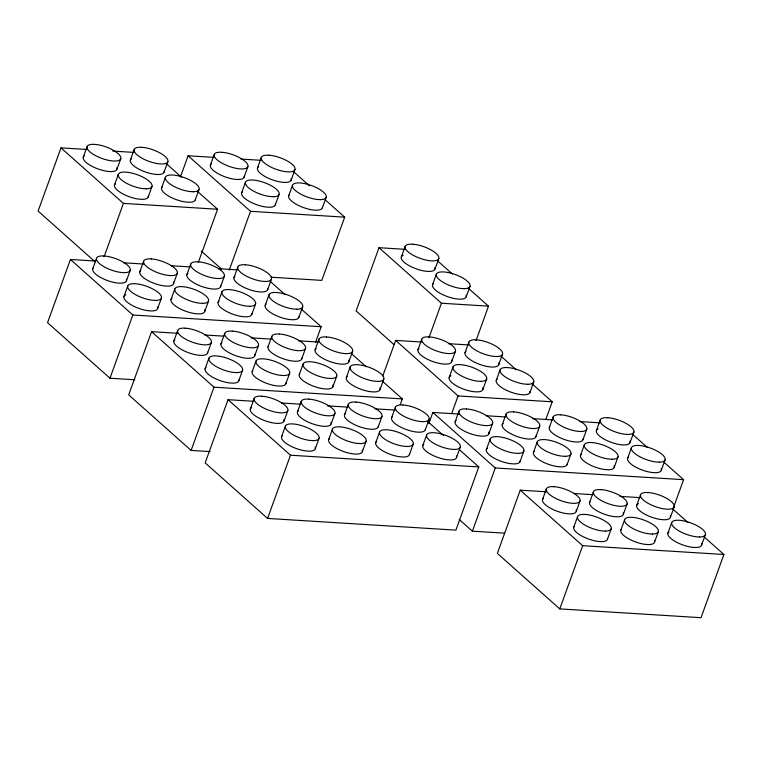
<?xml version="1.0" encoding="UTF-8"?>
<svg xmlns="http://www.w3.org/2000/svg" width="762" height="762" viewBox="0 0 762 762"><rect width="100%" height="100%" fill="white"/><g stroke="black" fill="none" stroke-linecap="round" stroke-linejoin="round"><path stroke-width="1.14" d="M86.878 149.476L60.979 147.866L38.1 211.074L95.25 261.909M83.277 157.22L87.087 146.685M95.298 261.023L70.428 259.48L47.549 322.688L109.966 378.219L134.845 379.771M116.977 169.193L120.796 158.658M114.49 184.985L118.3 174.45M130.359 160.153L134.169 149.619M92.726 268.843L96.536 258.308M104.137 256.623L123.406 203.387L60.979 147.866M148.19 196.958L152.009 186.423M164.059 172.126L167.878 161.592M126.425 280.816L130.245 270.281M161.573 187.919L165.383 177.384M123.939 296.599L127.749 286.064M139.808 271.767L143.618 261.233M180.47 176.841L188.1 155.772L213.989 157.382M109.966 378.219L132.855 315.001L70.428 259.48M195.272 199.892L199.082 189.357M157.639 308.572L161.449 298.037M210.398 165.135L214.208 154.6M177.632 333.289L151.581 331.661L128.692 394.878L191.119 450.399L210.074 451.58M173.507 283.74L177.317 273.206M171.012 299.533L174.831 288.998M186.88 274.701L190.7 264.166M198.291 262.48L217.57 209.245L197.348 191.262M173.869 341.024L177.689 330.489M244.097 177.108L247.907 166.573M241.602 192.9L245.421 182.366M204.721 311.506L208.531 300.971M257.47 168.069L261.29 157.524M220.589 286.674L224.399 276.139M229.248 270.081L250.517 211.303L188.1 155.772M218.094 302.466L221.913 291.932M233.963 277.635L237.782 267.091M207.578 352.997L211.388 342.462M205.083 368.789L208.902 358.254M220.951 343.957L224.771 333.423M275.311 204.873L279.121 194.339M191.119 450.399L213.998 387.191L151.581 331.661M291.179 180.042L294.989 169.497M288.684 195.824L292.494 185.29M251.793 314.439L255.613 303.905M267.662 289.608L271.482 279.063M252.917 401.231L228.048 399.688L205.168 462.896L267.586 518.427L455.905 530.142L478.793 466.935L459.448 449.723M265.176 305.391L268.986 294.856M238.792 380.762L242.602 370.227M254.66 355.93L258.47 345.396M252.165 371.723L255.975 361.178M268.034 346.881L271.844 336.347M322.383 207.797L326.203 197.263M250.346 409.042L254.156 398.507M298.875 317.363L302.695 306.829M325.336 199.958L344.681 217.16L321.802 280.378L271.186 277.225M285.864 383.696L289.684 373.151M301.733 358.854L305.552 348.32M299.247 374.647L303.057 364.112M284.045 421.015L287.855 410.48M315.554 342.252L321.173 326.727L300.952 308.743M281.549 436.807L285.369 426.272M315.116 349.815L318.926 339.281M297.418 411.975L301.238 401.441M267.586 518.427L290.474 455.209L228.048 399.688M404.908 249.317L379.009 247.698L356.13 310.915L393.935 344.538M332.946 386.62L336.766 376.085M315.258 448.78L319.068 438.245M348.815 361.788L352.635 351.253M346.329 377.581L350.139 367.046M331.127 423.948L334.937 413.414M328.632 439.741L332.451 429.206M401.307 257.061L405.127 246.526M344.5 414.909L348.32 404.374M382.81 375.885L395.659 340.404L421.548 342.014M380.028 389.553L383.838 379.019M362.331 451.714L366.151 441.179M435.007 269.034L438.826 258.499M378.2 426.882L382.019 416.347M432.521 284.826L436.331 274.291M375.714 442.665L379.524 432.13M391.582 417.833L395.392 407.299M417.947 349.758L421.767 339.223M400.317 404.46L402.326 398.917L382.981 381.705M428.996 337.604L441.436 303.228L379.009 247.698M466.22 296.799L470.04 286.264M409.413 454.638L413.233 444.103M425.282 429.806L429.101 419.271M428.835 423.52L432.845 412.433L458.905 414.052M451.647 361.731L455.466 351.196M422.796 445.599L426.606 435.064M449.161 377.523L452.971 366.989M465.03 352.692L468.84 342.157M476.069 340.538L488.518 306.162L468.297 288.169M451.656 413.671L458.076 395.926L395.659 340.404M455.143 421.796L458.953 411.261M456.495 457.571L460.305 447.037M482.86 389.496L486.68 378.962M498.729 364.665L502.549 354.13M496.243 380.457L500.053 369.922M488.842 433.768L492.652 423.234M486.347 449.551L490.166 439.017M502.215 424.72L506.035 414.185M504.368 533.162L472.383 531.171L495.271 467.963L432.845 412.433M529.942 392.43L533.752 381.895M520.055 461.524L523.865 450.99M535.924 436.693L539.734 426.158M533.429 452.485L537.248 441.95M546.344 491.795L520.236 490.166L497.357 553.383L559.775 608.905L701.021 617.696L723.9 554.488L703.678 536.496M545.811 419.529L552.24 401.793L532.019 383.8M549.297 427.653L553.117 417.119M542.534 499.529L546.344 488.994M567.138 464.458L570.948 453.923M583.006 439.626L586.816 429.092M580.511 455.419L584.321 444.884M596.379 430.587L600.189 420.053M576.234 511.502L580.044 500.967M573.738 527.294L577.558 516.76M589.607 502.463L593.427 491.928M559.775 608.905L582.663 545.697L520.236 490.166M614.21 467.392L618.03 456.857M630.079 442.56L633.898 432.025M627.593 458.343L631.403 447.808M607.447 539.267L611.257 528.733M623.316 514.436L627.126 503.901M620.82 530.228L624.64 519.684M636.689 505.387L640.509 494.852M661.292 470.316L665.112 459.781M654.529 542.201L658.339 531.657M673.151 508.511L683.59 479.679L664.245 462.477M670.398 517.36L674.208 506.825M667.903 533.152L671.713 522.618M701.602 545.125L705.422 534.591M112.766 151.086L133.96 152.4M241.068 159.067L261.071 160.315M123.406 203.387L217.57 209.245M250.517 211.303L344.681 217.16M123.73 262.795L143.866 264.052M171.107 265.748L190.052 266.929M218.484 268.691L237.43 269.872M441.436 303.228L488.518 306.162M132.855 315.001L321.173 326.727M448.618 343.7L468.63 344.938M204.873 334.985L223.828 336.156M251.069 337.861L271.205 339.109M298.447 340.805L318.583 342.062M458.076 395.926L552.24 401.793M213.998 387.191L402.326 398.917M281.349 403.003L300.295 404.184M327.536 405.879L347.672 407.127M374.914 408.823L395.049 410.08M486.146 415.747L505.092 416.928M532.333 418.624L552.469 419.881M579.711 421.577L599.846 422.824M290.474 455.209L478.793 466.935M495.271 467.963L683.59 479.679M573.643 493.49L592.636 494.671M619.935 496.376L640.109 497.634M582.663 545.697L723.9 554.488M437.521 260.795L452.466 274.091M632.593 434.321L647.538 447.618M293.684 171.802L309.515 185.88M501.244 356.425L516.188 369.722M672.903 509.13L687.857 522.427M166.573 163.887L181.518 177.184M270.177 281.368L285.121 294.665M351.33 353.549L366.274 366.846M427.796 421.577L443.627 435.654M201.263 251.05L221.485 269.043M459.2 519.436L472.383 531.171M466.134 295.151A17.888 6.115 19.9 0 1 460.429 299.19L456.895 298.961A17.888 6.115 19.9 0 1 438.017 292.027A17.888 6.115 19.9 0 1 433.492 283.559M434.931 267.386A17.888 6.115 19.9 0 1 417.433 269.272A17.888 6.115 19.9 0 1 401.669 256.375M402.279 255.794A17.888 6.115 19.9 0 1 403.146 255.327M195.358 199.111A17.888 6.115 19.9 0 1 189.481 202.273L185.938 202.054A17.888 6.115 19.9 0 1 167.069 195.12A17.888 6.115 19.9 0 1 162.544 186.652M164.154 171.345A17.888 6.115 19.9 0 1 144.361 171.612A17.888 6.115 19.9 0 1 131.331 158.887M148.285 196.177A17.888 6.115 19.9 0 1 142.399 199.349L138.855 199.13A17.888 6.115 19.9 0 1 119.986 192.195A17.888 6.115 19.9 0 1 115.462 183.718M116.891 167.554A17.888 6.115 19.9 0 1 98.336 169.069A17.888 6.115 19.9 0 1 84.249 155.953M322.478 207.016A17.888 6.115 19.9 0 1 316.592 210.188L313.058 209.969A17.888 6.115 19.9 0 1 294.999 203.549A17.888 6.115 19.9 0 1 289.046 195.139M291.094 178.394A17.888 6.115 19.9 0 1 272.539 179.908A17.888 6.115 19.9 0 1 258.451 166.792M275.396 204.092A17.888 6.115 19.9 0 1 269.519 207.254L265.976 207.035A17.888 6.115 19.9 0 1 247.107 200.101A17.888 6.115 19.9 0 1 242.583 191.633M244.183 176.327A17.888 6.115 19.9 0 1 224.399 176.594A17.888 6.115 19.9 0 1 211.369 163.868M298.971 316.582A17.888 6.115 19.9 0 1 293.084 319.754L289.55 319.535A17.888 6.115 19.9 0 1 270.672 312.601A17.888 6.115 19.9 0 1 266.148 304.124M267.757 288.827A17.888 6.115 19.9 0 1 247.974 289.084A17.888 6.115 19.9 0 1 234.934 276.358M251.889 313.658A17.888 6.115 19.9 0 1 246.002 316.821L242.468 316.601A17.888 6.115 19.9 0 1 223.599 309.667A17.888 6.115 19.9 0 1 219.065 301.2M157.553 306.934A17.888 6.115 19.9 0 1 151.848 310.963L148.304 310.744A17.888 6.115 19.9 0 1 130.245 304.324A17.888 6.115 19.9 0 1 124.292 295.913M124.911 295.332A17.888 6.115 19.9 0 1 125.778 294.865M126.34 279.168A17.888 6.115 19.9 0 1 108.852 281.045A17.888 6.115 19.9 0 1 93.078 268.148M220.675 285.893A17.888 6.115 19.9 0 1 200.892 286.16A17.888 6.115 19.9 0 1 187.862 273.434M173.422 282.102A17.888 6.115 19.9 0 1 154.867 283.616A17.888 6.115 19.9 0 1 140.78 270.5M204.635 309.858A17.888 6.115 19.9 0 1 198.93 313.896L195.386 313.677A17.888 6.115 19.9 0 1 176.517 306.743A17.888 6.115 19.9 0 1 171.993 298.266M379.943 387.906A17.888 6.115 19.9 0 1 374.237 391.935L370.694 391.716A17.888 6.115 19.9 0 1 351.825 384.781A17.888 6.115 19.9 0 1 347.301 376.314M348.729 360.14A17.888 6.115 19.9 0 1 330.175 361.655A17.888 6.115 19.9 0 1 316.087 348.548M332.861 384.981A17.888 6.115 19.9 0 1 327.155 389.011L323.612 388.791A17.888 6.115 19.9 0 1 305.552 382.372A17.888 6.115 19.9 0 1 299.599 373.961M238.877 379.981A17.888 6.115 19.9 0 1 233.001 383.153L229.457 382.924A17.888 6.115 19.9 0 1 210.588 375.99A17.888 6.115 19.9 0 1 206.064 367.522M207.664 352.215A17.888 6.115 19.9 0 1 187.881 352.482A17.888 6.115 19.9 0 1 174.85 339.757M301.828 358.073A17.888 6.115 19.9 0 1 283.093 358.731A17.888 6.115 19.9 0 1 268.395 346.196M254.575 354.282A17.888 6.115 19.9 0 1 236.02 355.797A17.888 6.115 19.9 0 1 221.933 342.69M285.96 382.915A17.888 6.115 19.9 0 1 280.073 386.077L276.539 385.858A17.888 6.115 19.9 0 1 258.48 379.438A17.888 6.115 19.9 0 1 252.527 371.027M456.409 455.924A17.888 6.115 19.9 0 1 450.704 459.962L447.161 459.743A17.888 6.115 19.9 0 1 428.292 452.809A17.888 6.115 19.9 0 1 423.767 444.332M425.377 429.025A17.888 6.115 19.9 0 1 405.594 429.292A17.888 6.115 19.9 0 1 392.554 416.566M409.508 453.857A17.888 6.115 19.9 0 1 403.622 457.029L400.088 456.809A17.888 6.115 19.9 0 1 381.21 449.875A17.888 6.115 19.9 0 1 376.685 441.398M315.173 447.132A17.888 6.115 19.9 0 1 309.467 451.171L305.924 450.952A17.888 6.115 19.9 0 1 287.055 444.017A17.888 6.115 19.9 0 1 282.531 435.54M283.959 419.376A17.888 6.115 19.9 0 1 265.405 420.891A17.888 6.115 19.9 0 1 251.317 407.775M378.295 426.101A17.888 6.115 19.9 0 1 358.511 426.358A17.888 6.115 19.9 0 1 345.472 413.633M331.041 422.3A17.888 6.115 19.9 0 1 312.487 423.815A17.888 6.115 19.9 0 1 298.399 410.708M362.255 450.066A17.888 6.115 19.9 0 1 356.54 454.095L353.006 453.876A17.888 6.115 19.9 0 1 334.137 446.942A17.888 6.115 19.9 0 1 329.603 438.474M607.533 538.486A17.888 6.115 19.9 0 1 601.656 541.658L598.113 541.43A17.888 6.115 19.9 0 1 580.053 535.019A17.888 6.115 19.9 0 1 574.1 526.609M701.516 543.487A17.888 6.115 19.9 0 1 695.811 547.516L692.277 547.297A17.888 6.115 19.9 0 1 673.398 540.363A17.888 6.115 19.9 0 1 668.874 531.886M576.148 509.854A17.888 6.115 19.9 0 1 557.593 511.378A17.888 6.115 19.9 0 1 543.506 498.262M670.312 515.722A17.888 6.115 19.9 0 1 650.7 516.846A17.888 6.115 19.9 0 1 638.537 503.653M654.444 540.553A17.888 6.115 19.9 0 1 648.738 544.582L645.195 544.363A17.888 6.115 19.9 0 1 627.136 537.943A17.888 6.115 19.9 0 1 621.182 529.533M623.23 512.788A17.888 6.115 19.9 0 1 605.733 514.664A17.888 6.115 19.9 0 1 589.969 501.777M661.206 468.678A17.888 6.115 19.9 0 1 655.501 472.707L651.958 472.488A17.888 6.115 19.9 0 1 633.089 465.553A17.888 6.115 19.9 0 1 628.564 457.076M629.993 440.912A17.888 6.115 19.9 0 1 612.505 442.789A17.888 6.115 19.9 0 1 596.741 429.892M597.351 429.311A17.888 6.115 19.9 0 1 598.218 428.844M614.124 465.744A17.888 6.115 19.9 0 1 608.419 469.773L604.885 469.554A17.888 6.115 19.9 0 1 586.007 462.62A17.888 6.115 19.9 0 1 581.482 454.152M520.141 460.743A17.888 6.115 19.9 0 1 514.264 463.915L510.721 463.696A17.888 6.115 19.9 0 1 491.852 456.762A17.888 6.115 19.9 0 1 487.328 448.285M488.756 432.121A17.888 6.115 19.9 0 1 470.202 433.635A17.888 6.115 19.9 0 1 456.114 420.519M583.092 438.845A17.888 6.115 19.9 0 1 564.366 439.493A17.888 6.115 19.9 0 1 549.659 426.968M536.01 435.912A17.888 6.115 19.9 0 1 516.226 436.178A17.888 6.115 19.9 0 1 503.196 423.453M567.223 463.677A17.888 6.115 19.9 0 1 561.346 466.849L557.803 466.63A17.888 6.115 19.9 0 1 538.934 459.696A17.888 6.115 19.9 0 1 534.41 451.218M530.038 391.649A17.888 6.115 19.9 0 1 524.151 394.811L520.608 394.592A17.888 6.115 19.9 0 1 501.739 387.658A17.888 6.115 19.9 0 1 497.215 379.19M498.643 363.017A17.888 6.115 19.9 0 1 480.089 364.531A17.888 6.115 19.9 0 1 466.001 351.425M482.775 387.848A17.888 6.115 19.9 0 1 477.069 391.887L473.535 391.668A17.888 6.115 19.9 0 1 453.895 384.21A17.888 6.115 19.9 0 1 450.999 375.79M451.571 360.093A17.888 6.115 19.9 0 1 433.016 361.607A17.888 6.115 19.9 0 1 418.919 348.491M146.209 188.814L142.675 188.585A17.888 6.115 19.9 0 1 118.215 175.231A17.888 6.115 19.9 0 1 142.065 176.717A17.888 6.115 19.9 0 1 146.209 188.814M193.291 191.738L189.757 191.519A17.888 6.115 19.9 0 1 165.287 178.165A17.888 6.115 19.9 0 1 189.138 179.642A17.888 6.115 19.9 0 1 193.291 191.738M273.329 196.72L269.786 196.501A17.888 6.115 19.9 0 1 245.326 183.147A17.888 6.115 19.9 0 1 269.177 184.633A17.888 6.115 19.9 0 1 273.329 196.72M320.411 199.654L316.868 199.434A17.888 6.115 19.9 0 1 292.408 186.071A17.888 6.115 19.9 0 1 316.259 187.557A17.888 6.115 19.9 0 1 320.411 199.654M464.248 288.646L460.705 288.427A17.888 6.115 19.9 0 1 436.245 275.072A17.888 6.115 19.9 0 1 460.096 276.558A17.888 6.115 19.9 0 1 464.248 288.646M155.658 300.428L152.124 300.209A17.888 6.115 19.9 0 1 127.654 286.845A17.888 6.115 19.9 0 1 151.505 288.331A17.888 6.115 19.9 0 1 155.658 300.428M202.74 303.362L199.196 303.133A17.888 6.115 19.9 0 1 174.736 289.779A17.888 6.115 19.9 0 1 198.587 291.265A17.888 6.115 19.9 0 1 202.74 303.362M249.822 306.286L246.278 306.067A17.888 6.115 19.9 0 1 221.818 292.713A17.888 6.115 19.9 0 1 245.669 294.199A17.888 6.115 19.9 0 1 249.822 306.286M296.904 309.22L293.36 309.001A17.888 6.115 19.9 0 1 268.9 295.637A17.888 6.115 19.9 0 1 292.751 297.123A17.888 6.115 19.9 0 1 296.904 309.22M480.889 381.352L477.345 381.133A17.888 6.115 19.9 0 1 452.885 367.77A17.888 6.115 19.9 0 1 476.736 369.256A17.888 6.115 19.9 0 1 480.889 381.352M527.961 384.277L524.427 384.058A17.888 6.115 19.9 0 1 499.967 370.703A17.888 6.115 19.9 0 1 523.818 372.189A17.888 6.115 19.9 0 1 527.961 384.277M236.811 372.608L233.267 372.389A17.888 6.115 19.9 0 1 208.807 359.035A17.888 6.115 19.9 0 1 232.658 360.521A17.888 6.115 19.9 0 1 236.811 372.608M283.893 375.542L280.349 375.323A17.888 6.115 19.9 0 1 255.889 361.96A17.888 6.115 19.9 0 1 279.74 363.445A17.888 6.115 19.9 0 1 283.893 375.542M330.975 378.476L327.431 378.257A17.888 6.115 19.9 0 1 302.971 364.893A17.888 6.115 19.9 0 1 326.822 366.379A17.888 6.115 19.9 0 1 330.975 378.476M378.047 381.4L374.513 381.181A17.888 6.115 19.9 0 1 350.044 367.827A17.888 6.115 19.9 0 1 373.894 369.313A17.888 6.115 19.9 0 1 378.047 381.4M313.277 440.636L309.734 440.417A17.888 6.115 19.9 0 1 285.274 427.053A17.888 6.115 19.9 0 1 309.124 428.539A17.888 6.115 19.9 0 1 313.277 440.636M360.359 443.56L356.816 443.341A17.888 6.115 19.9 0 1 332.356 429.987A17.888 6.115 19.9 0 1 356.206 431.473A17.888 6.115 19.9 0 1 360.359 443.56M407.441 446.494L403.898 446.275A17.888 6.115 19.9 0 1 379.438 432.911A17.888 6.115 19.9 0 1 403.288 434.397A17.888 6.115 19.9 0 1 407.441 446.494M454.514 449.428L450.98 449.209A17.888 6.115 19.9 0 1 426.52 435.845A17.888 6.115 19.9 0 1 450.371 437.331A17.888 6.115 19.9 0 1 454.514 449.428M518.074 453.38L514.531 453.161A17.888 6.115 19.9 0 1 490.071 439.798A17.888 6.115 19.9 0 1 513.921 441.284A17.888 6.115 19.9 0 1 518.074 453.38M565.156 456.314L561.613 456.095A17.888 6.115 19.9 0 1 537.153 442.732A17.888 6.115 19.9 0 1 561.003 444.217A17.888 6.115 19.9 0 1 565.156 456.314M612.238 459.238L608.695 459.019A17.888 6.115 19.9 0 1 584.235 445.665A17.888 6.115 19.9 0 1 608.086 447.151A17.888 6.115 19.9 0 1 612.238 459.238M659.321 462.172L655.777 461.953A17.888 6.115 19.9 0 1 631.317 448.589A17.888 6.115 19.9 0 1 655.168 450.075A17.888 6.115 19.9 0 1 659.321 462.172M605.466 531.114L601.923 530.895A17.888 6.115 19.9 0 1 577.463 517.541A17.888 6.115 19.9 0 1 601.313 519.027A17.888 6.115 19.9 0 1 605.466 531.114M652.548 534.048L649.005 533.829A17.888 6.115 19.9 0 1 624.545 520.465A17.888 6.115 19.9 0 1 648.395 521.951A17.888 6.115 19.9 0 1 652.548 534.048M699.63 536.981L696.087 536.762A17.888 6.115 19.9 0 1 671.627 523.399A17.888 6.115 19.9 0 1 695.477 524.885A17.888 6.115 19.9 0 1 699.63 536.981M94.65 144.409L92.878 144.304A17.888 6.115 19.9 0 0 97.031 156.391A17.888 6.115 19.9 0 0 120.882 157.877A17.888 6.115 19.9 0 0 96.422 144.523L94.65 144.409M141.732 147.342L139.96 147.228A17.888 6.115 19.9 0 0 144.113 159.325A17.888 6.115 19.9 0 0 167.964 160.811A17.888 6.115 19.9 0 0 143.504 147.447L141.732 147.342M221.771 152.324L219.999 152.21A17.888 6.115 19.9 0 0 224.152 164.306A17.888 6.115 19.9 0 0 248.002 165.792A17.888 6.115 19.9 0 0 223.542 152.429L221.771 152.324M268.853 155.248L267.081 155.143A17.888 6.115 19.9 0 0 271.234 167.24A17.888 6.115 19.9 0 0 295.084 168.716A17.888 6.115 19.9 0 0 270.615 155.362L268.853 155.248M412.68 244.25L410.918 244.135A17.888 6.115 19.9 0 0 415.061 256.232A17.888 6.115 19.9 0 0 438.912 257.718A17.888 6.115 19.9 0 0 414.452 244.364L412.68 244.25M104.099 256.022L102.327 255.918A17.888 6.115 19.9 0 0 106.48 268.014A17.888 6.115 19.9 0 0 130.331 269.5A17.888 6.115 19.9 0 0 105.87 256.137L104.099 256.022M151.181 258.956L149.409 258.851A17.888 6.115 19.9 0 0 153.562 270.939A17.888 6.115 19.9 0 0 177.413 272.425A17.888 6.115 19.9 0 0 152.952 259.07L151.181 258.956M198.263 261.89L196.491 261.776A17.888 6.115 19.9 0 0 200.644 273.872A17.888 6.115 19.9 0 0 224.495 275.358A17.888 6.115 19.9 0 0 200.035 261.995L198.263 261.89M245.335 264.814L243.573 264.709A17.888 6.115 19.9 0 0 247.717 276.806A17.888 6.115 19.9 0 0 271.567 278.282A17.888 6.115 19.9 0 0 247.107 264.928L245.335 264.814M429.32 336.947L427.558 336.842A17.888 6.115 19.9 0 0 431.702 348.929A17.888 6.115 19.9 0 0 455.552 350.415A17.888 6.115 19.9 0 0 431.092 337.061L429.32 336.947M476.402 339.881L474.631 339.766A17.888 6.115 19.9 0 0 478.784 351.863A17.888 6.115 19.9 0 0 502.634 353.349A17.888 6.115 19.9 0 0 478.174 339.985L476.402 339.881M185.252 328.212L183.48 328.098A17.888 6.115 19.9 0 0 187.633 340.195A17.888 6.115 19.9 0 0 211.484 341.681A17.888 6.115 19.9 0 0 187.023 328.327L185.252 328.212M232.324 331.146L230.562 331.032A17.888 6.115 19.9 0 0 234.715 343.129A17.888 6.115 19.9 0 0 258.566 344.615A17.888 6.115 19.9 0 0 234.096 331.251L232.324 331.146M279.406 334.07L277.635 333.966A17.888 6.115 19.9 0 0 281.788 346.053A17.888 6.115 19.9 0 0 305.638 347.539A17.888 6.115 19.9 0 0 281.178 334.185L279.406 334.07M326.488 337.004L324.717 336.89A17.888 6.115 19.9 0 0 328.87 348.986A17.888 6.115 19.9 0 0 352.72 350.472A17.888 6.115 19.9 0 0 328.26 337.109L326.488 337.004M261.718 396.23L259.947 396.126A17.888 6.115 19.9 0 0 264.1 408.213A17.888 6.115 19.9 0 0 287.95 409.699A17.888 6.115 19.9 0 0 263.49 396.345L261.718 396.23M308.8 399.164L307.029 399.05A17.888 6.115 19.9 0 0 311.182 411.147A17.888 6.115 19.9 0 0 335.032 412.633A17.888 6.115 19.9 0 0 310.572 399.269L308.8 399.164M355.873 402.088L354.111 401.984A17.888 6.115 19.9 0 0 358.254 414.08A17.888 6.115 19.9 0 0 382.105 415.566A17.888 6.115 19.9 0 0 357.645 402.203L355.873 402.088M402.955 405.022L401.183 404.917A17.888 6.115 19.9 0 0 405.336 417.005A17.888 6.115 19.9 0 0 429.187 418.49A17.888 6.115 19.9 0 0 404.727 405.136L402.955 405.022M466.515 408.975L464.744 408.87A17.888 6.115 19.9 0 0 468.897 420.967A17.888 6.115 19.9 0 0 492.747 422.453A17.888 6.115 19.9 0 0 468.287 409.089L466.515 408.975M513.598 411.909L511.826 411.804A17.888 6.115 19.9 0 0 515.979 423.891A17.888 6.115 19.9 0 0 539.829 425.377A17.888 6.115 19.9 0 0 515.369 412.023L513.598 411.909M560.67 414.842L558.908 414.728A17.888 6.115 19.9 0 0 563.061 426.825A17.888 6.115 19.9 0 0 586.911 428.311A17.888 6.115 19.9 0 0 562.442 414.947L560.67 414.842M607.752 417.767L605.981 417.662A17.888 6.115 19.9 0 0 610.133 429.758A17.888 6.115 19.9 0 0 633.984 431.244A17.888 6.115 19.9 0 0 609.524 417.881L607.752 417.767M553.907 486.718L552.136 486.604A17.888 6.115 19.9 0 0 556.289 498.7A17.888 6.115 19.9 0 0 580.139 500.186A17.888 6.115 19.9 0 0 555.679 486.832L553.907 486.718M600.989 489.652L599.218 489.537A17.888 6.115 19.9 0 0 603.371 501.634A17.888 6.115 19.9 0 0 627.221 503.12A17.888 6.115 19.9 0 0 602.761 489.756L600.989 489.652M648.062 492.576L646.3 492.471A17.888 6.115 19.9 0 0 650.453 504.558A17.888 6.115 19.9 0 0 674.303 506.044A17.888 6.115 19.9 0 0 649.834 492.69L648.062 492.576"/></g></svg>
